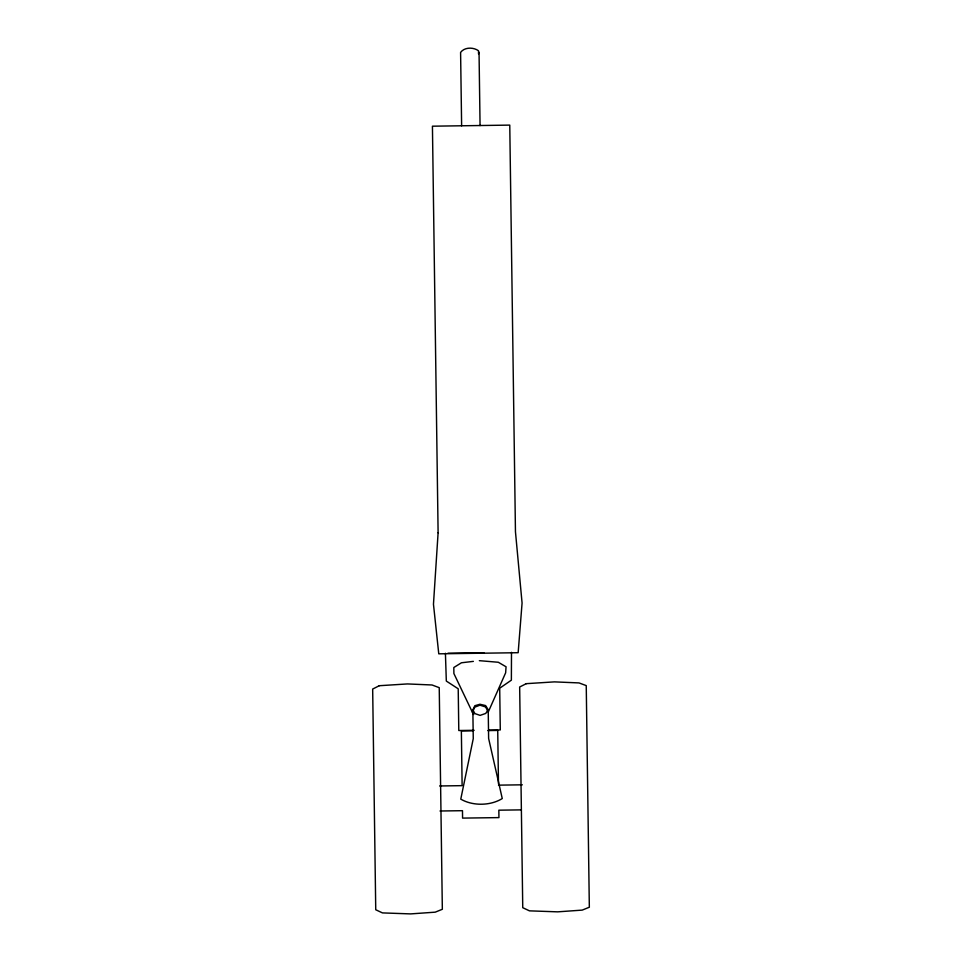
<?xml version="1.0" encoding="UTF-8"?>
<svg xmlns="http://www.w3.org/2000/svg" width="962" height="962" viewBox="0 0 962 962"><rect width="100%" height="100%" fill="white"/><g stroke="black" fill="none" stroke-linecap="round" stroke-linejoin="round"><path stroke-width="1.44" d="M511.495 652.344L511.375 680.17L499.699 688.215L500.288 729.942L488.804 730.098M478.547 54.004L478.499 50.758C473.388 47.078 464.538 47.006 460.594 52.405L461.628 125.83M488.251 712.024L505.639 672.823L506.06 666.786L498.316 662.265L479.341 660.666M472.847 709.92L474.843 705.711L479.942 704.256L485.594 705.567L488.215 709.703L488.624 738.443L502.26 798.544C490.536 805.879 472.715 806.156 460.774 799.121L473.256 738.66L472.847 709.92L474.951 713.6L480.098 715.379L485.714 713.443L488.215 709.703M473.689 714.538L472.378 712.241L474.867 707.106L479.954 705.182L485.618 706.962L487.59 710.75M473.364 661.375L461.435 662.782L453.811 667.52L453.896 673.544L472.378 712.241M447.979 653.222L483.898 652.729M474.158 730.302L458.79 730.519L458.213 688.792L446.32 681.072L445.418 653.258M472.631 730.783L461.363 730.94L462.121 785.653L439.658 785.966M487.866 730.579L497.727 730.435L498.472 783.669M498.496 785.148L522.318 784.812M440.007 811.002L462.481 810.689L462.578 818.109L498.941 817.604L498.845 810.184L521.176 809.872M479.04 52.14L480.062 125.577M438.107 532.792L433.465 604.268L438.768 653.823L518.157 652.705L522.077 603.03L515.452 531.709L509.764 125.108L432.431 126.19L438.107 532.792M379.281 685.714L372.667 689.057L375.745 909.751L382.443 912.902L410.642 913.9L435.209 912.168L442.34 909.282L439.237 687.662L432.034 684.98L407.431 683.934L379.281 685.714M526.274 683.669L519.66 687L522.751 907.695L529.449 910.846L557.635 911.844L582.202 910.112L589.333 907.226L586.243 685.605L579.028 682.924L554.425 681.878L526.274 683.669"/></g></svg>
